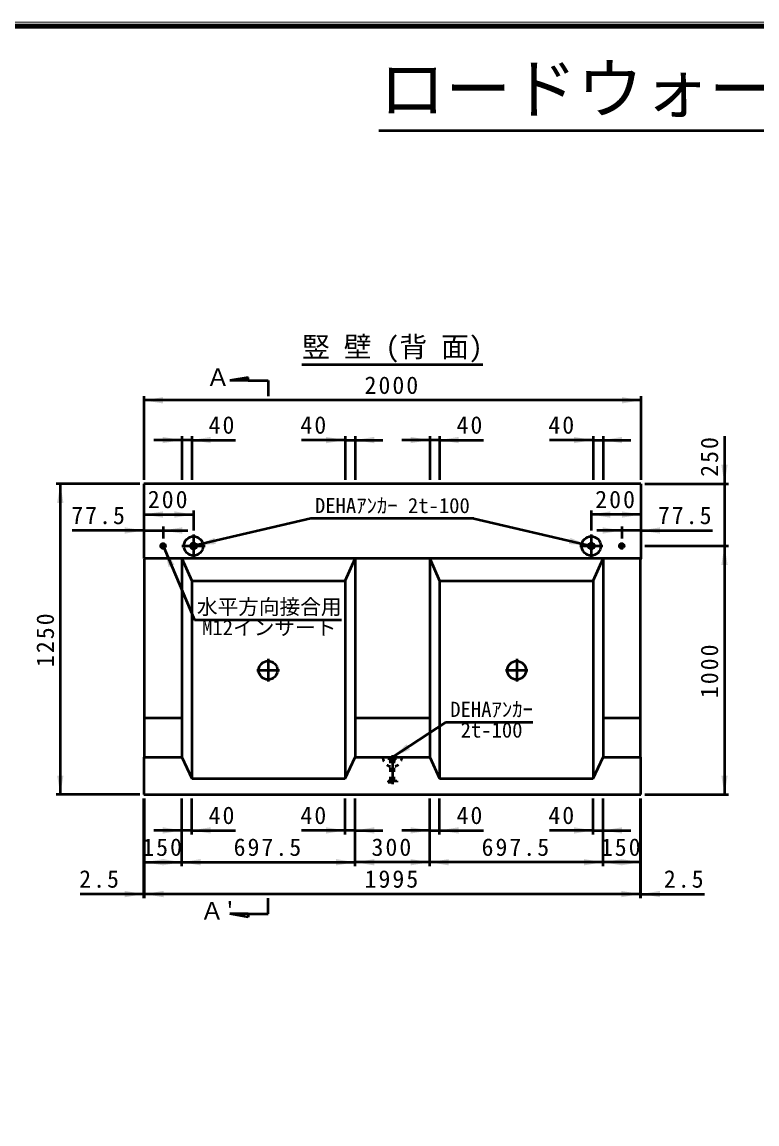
# Model space of a CAD drawing. Units: millimetres, scale not verified. Extents: x 100 to 4105, y 100 to 2870.
# Drawn here: x 1011 to 1935, y 1485 to 2870 of the extents above; entities that cross this region are included whole.
import ezdxf
from ezdxf.enums import TextEntityAlignment as Align

# ---------------------------------------------------------------- set-up
doc = ezdxf.new("R2010")
doc.units = ezdxf.units.MM
doc.header["$LTSCALE"] = 5
doc.linetypes.add('USER2', pattern=[13.4, 10, -1.2, 1, -1.2])
doc.linetypes.add('USER3', pattern=[2.2, 1, -1.2])
doc.layers.add('V-nasSTD', color=7, linetype='Continuous', lineweight=50)
doc.styles.add('ＭＳ ゴシック', font='')
doc.styles.get('ＭＳ ゴシック').set_extended_font_data('MS Gothic')

msp = doc.modelspace()

# ---------------------------------------------------------------- hatches: boundary and pattern name
at = {"layer": 'V-nasSTD'}
for points in [[(1188.145, 2394.589), (1188.145, 2390.589), (1164.145, 2394.589), (1188.145, 2398.589)], [(1765.145, 2394.589), (1765.145, 2390.589), (1789.145, 2394.589), (1765.145, 2398.589)], [(1187.801, 2344.589), (1187.801, 2340.589), (1211.801, 2344.589), (1187.801, 2348.589)], [(1248.301, 2344.589), (1248.301, 2340.589), (1224.301, 2344.589), (1248.301, 2348.589)], [(1393.27, 2344.589), (1393.27, 2340.589), (1417.27, 2344.589), (1393.27, 2348.589)], [(1453.77, 2344.589), (1453.77, 2340.589), (1429.77, 2344.589), (1453.77, 2348.589)], [(1499.52, 2344.589), (1499.52, 2340.589), (1523.52, 2344.589), (1499.52, 2348.589)], [(1560.02, 2344.589), (1560.02, 2340.589), (1536.02, 2344.589), (1560.02, 2348.589)], [(1704.988, 2344.589), (1704.988, 2340.589), (1728.988, 2344.589), (1704.988, 2348.589)], [(1765.488, 2344.589), (1765.488, 2340.589), (1741.488, 2344.589), (1765.488, 2348.589)], [(1894.145, 2313.579), (1898.145, 2313.579), (1894.145, 2289.579), (1890.145, 2313.579)], [(1059.145, 2265.589), (1055.145, 2265.589), (1059.145, 2289.589), (1063.145, 2265.589)], [(1188.145, 2250.995), (1188.145, 2246.995), (1164.145, 2250.995), (1188.145, 2254.995)], [(1202.645, 2250.995), (1202.645, 2246.995), (1226.645, 2250.995), (1202.645, 2254.995)], [(1750.645, 2250.995), (1750.645, 2246.995), (1726.645, 2250.995), (1750.645, 2254.995)], [(1765.145, 2250.995), (1765.145, 2246.995), (1789.145, 2250.995), (1765.145, 2254.995)], [(1140.145, 2230.932), (1140.145, 2234.932), (1164.145, 2230.932), (1140.145, 2226.932)], [(1212.363, 2230.932), (1212.363, 2226.932), (1188.363, 2230.932), (1212.363, 2234.932)], [(1740.926, 2230.932), (1740.926, 2226.932), (1764.926, 2230.932), (1740.926, 2234.932)], [(1813.145, 2230.932), (1813.145, 2234.932), (1789.145, 2230.932), (1813.145, 2226.932)], [(1253.823, 2217.797), (1254.73, 2213.902), (1230.449, 2212.35), (1252.915, 2221.693)], [(1699.467, 2217.797), (1698.559, 2213.902), (1722.84, 2212.35), (1700.375, 2221.693)], [(1198.901, 2186.639), (1202.583, 2188.202), (1189.523, 2208.731), (1195.219, 2185.076)], [(1894.145, 2187.459), (1898.145, 2187.459), (1894.145, 2211.459), (1890.145, 2187.459)], [(1496.701, 1959.02), (1498.898, 1955.677), (1476.645, 1945.839), (1494.504, 1962.362)], [(1059.145, 1922.964), (1063.145, 1922.964), (1059.145, 1898.964), (1055.145, 1922.964)], [(1894.145, 1922.964), (1890.145, 1922.964), (1894.145, 1898.964), (1898.145, 1922.964)], [(1187.801, 1853.964), (1187.801, 1849.964), (1211.801, 1853.964), (1187.801, 1857.964)], [(1248.301, 1853.964), (1248.301, 1849.964), (1224.301, 1853.964), (1248.301, 1857.964)], [(1393.27, 1853.964), (1393.27, 1849.964), (1417.27, 1853.964), (1393.27, 1857.964)], [(1453.77, 1853.964), (1453.77, 1849.964), (1429.77, 1853.964), (1453.77, 1857.964)], [(1499.52, 1853.964), (1499.52, 1849.964), (1523.52, 1853.964), (1499.52, 1857.964)], [(1560.02, 1853.964), (1560.02, 1849.964), (1536.02, 1853.964), (1560.02, 1857.964)], [(1704.988, 1853.964), (1704.988, 1849.964), (1728.988, 1853.964), (1704.988, 1857.964)], [(1765.488, 1853.964), (1765.488, 1849.964), (1741.488, 1853.964), (1765.488, 1857.964)], [(1188.926, 1813.964), (1188.926, 1809.964), (1164.926, 1813.964), (1188.926, 1817.964)], [(1187.801, 1813.964), (1187.801, 1809.964), (1211.801, 1813.964), (1187.801, 1817.964)], [(1235.801, 1813.964), (1235.801, 1809.964), (1211.801, 1813.964), (1235.801, 1817.964)], [(1405.77, 1813.964), (1405.77, 1809.964), (1429.77, 1813.964), (1405.77, 1817.964)], [(1453.77, 1813.964), (1453.77, 1809.964), (1429.77, 1813.964), (1453.77, 1817.964)], [(1499.52, 1813.964), (1499.52, 1809.964), (1523.52, 1813.964), (1499.52, 1817.964)], [(1547.52, 1813.964), (1547.52, 1809.964), (1523.52, 1813.964), (1547.52, 1817.964)], [(1717.488, 1813.964), (1717.488, 1809.964), (1741.488, 1813.964), (1717.488, 1817.964)], [(1765.488, 1813.964), (1765.488, 1809.964), (1741.488, 1813.964), (1765.488, 1817.964)], [(1764.363, 1813.964), (1764.363, 1809.964), (1788.363, 1813.964), (1764.363, 1817.964)], [(1140.145, 1773.964), (1140.145, 1769.964), (1164.145, 1773.964), (1140.145, 1777.964)], [(1188.926, 1773.964), (1188.926, 1769.964), (1164.926, 1773.964), (1188.926, 1777.964)], [(1764.363, 1773.964), (1764.363, 1769.964), (1788.363, 1773.964), (1764.363, 1777.964)], [(1813.145, 1773.964), (1813.145, 1769.964), (1789.145, 1773.964), (1813.145, 1777.964)]]:
    msp.add_hatch(color=256, dxfattribs=at).paths.add_polyline_path(points)

# ---------------------------------------------------------------- linework, layer by layer
at = {"layer": 'V-nasSTD', "lineweight": 100}
msp.add_line((4100, 2865), (105, 2865), dxfattribs=at)
at = {"layer": 'V-nasSTD'}
for p, q in [((1459.684, 2733.596), (2745.316, 2733.596)), ((1362.895, 2439.589), (1590.395, 2439.589)), ((1295.395, 2423.429), (1272.355, 2419.589)), ((1295.395, 2419.589), (1272.355, 2419.589)), ((1295.395, 2419.589), (1295.395, 2423.429)), ((1295.395, 2419.589), (1320.395, 2419.589)), ((1320.395, 2419.589), (1320.395, 2399.589)), ((1164.145, 2399.589), (1164.145, 2294.589)), ((1789.145, 2399.589), (1789.145, 2294.589)), ((1789.145, 2394.589), (1164.145, 2394.589)), ((1211.801, 2344.589), (1176.801, 2344.589)), ((1211.801, 2349.589), (1211.801, 2294.589)), ((1224.301, 2344.589), (1211.801, 2344.589)), ((1224.301, 2349.589), (1224.301, 2294.589)), ((1224.301, 2344.589), (1279.301, 2344.589)), ((1417.27, 2344.589), (1362.27, 2344.589)), ((1417.27, 2349.589), (1417.27, 2294.589)), ((1417.27, 2344.589), (1429.77, 2344.589)), ((1429.77, 2349.589), (1429.77, 2294.589)), ((1429.77, 2344.589), (1464.77, 2344.589)), ((1523.52, 2344.589), (1488.52, 2344.589)), ((1523.52, 2349.589), (1523.52, 2294.589)), ((1536.02, 2344.589), (1523.52, 2344.589)), ((1536.02, 2349.589), (1536.02, 2294.589)), ((1536.02, 2344.589), (1591.02, 2344.589)), ((1728.988, 2344.589), (1673.988, 2344.589)), ((1728.988, 2349.589), (1728.988, 2294.589)), ((1728.988, 2344.589), (1741.488, 2344.589)), ((1741.488, 2349.589), (1741.488, 2294.589)), ((1741.488, 2344.589), (1776.488, 2344.589)), ((1894.145, 2349.579), (1894.145, 2289.579)), ((1159.145, 2289.589), (1054.145, 2289.589)), ((1059.145, 2289.589), (1059.145, 1898.964)), ((1789.145, 2289.589), (1164.145, 2289.589)), ((1164.145, 2289.589), (1164.145, 2195.839)), ((1789.145, 2289.589), (1789.145, 2195.839)), ((1794.145, 2289.584), (1899.145, 2289.584)), ((1894.145, 2289.579), (1894.145, 2211.454)), ((1164.145, 2250.995), (1226.645, 2250.995)), ((1226.645, 2255.995), (1226.645, 2230.995)), ((1374.145, 2245.839), (1230.449, 2212.35)), ((1579.145, 2245.839), (1374.145, 2245.839)), ((1579.145, 2245.839), (1722.84, 2212.35)), ((1726.645, 2255.995), (1726.645, 2230.995)), ((1789.145, 2250.995), (1726.645, 2250.995)), ((1164.145, 2230.932), (1074.145, 2230.932)), ((1164.145, 2230.932), (1188.363, 2230.932)), ((1188.363, 2235.932), (1188.363, 2220.932)), ((1188.363, 2230.932), (1219.613, 2230.932)), ((1764.926, 2230.932), (1733.676, 2230.932)), ((1764.926, 2235.932), (1764.926, 2220.932)), ((1789.145, 2230.932), (1764.926, 2230.932)), ((1789.145, 2230.932), (1879.145, 2230.932)), ((1189.523, 2208.731), (1227.824, 2118.5)), ((1794.145, 2211.459), (1899.145, 2211.459)), ((1894.145, 2211.459), (1894.145, 1898.959)), ((1164.145, 2195.839), (1164.926, 2195.057)), ((1789.145, 2195.839), (1164.145, 2195.839)), ((1164.926, 1946.62), (1164.926, 2195.057)), ((1211.801, 2195.839), (1211.801, 1945.839)), ((1211.801, 2195.839), (1224.301, 2167.714)), ((1417.27, 2167.714), (1429.77, 2195.839)), ((1429.77, 2195.839), (1429.77, 1945.839)), ((1523.52, 2195.839), (1523.52, 1945.839)), ((1523.52, 2195.839), (1536.02, 2167.714)), ((1728.988, 2167.714), (1741.488, 2195.839)), ((1741.488, 2195.839), (1741.488, 1945.839)), ((1789.145, 2195.839), (1788.363, 2195.057)), ((1788.363, 1946.62), (1788.363, 2195.057)), ((1224.301, 2167.714), (1224.301, 1919.276)), ((1224.301, 2167.714), (1417.27, 2167.714)), ((1417.27, 2167.714), (1417.27, 1919.276)), ((1536.02, 2167.714), (1536.02, 1919.276)), ((1536.02, 2167.714), (1728.988, 2167.714)), ((1728.988, 2167.714), (1728.988, 1919.276)), ((1227.824, 2118.5), (1412.824, 2118.5)), ((1164.926, 1995.526), (1211.801, 1995.526)), ((1429.77, 1995.526), (1523.52, 1995.526)), ((1741.488, 1995.526), (1788.363, 1995.526)), ((1543.328, 1989.662), (1476.645, 1945.839)), ((1653.328, 1989.662), (1543.328, 1989.662)), ((1164.145, 1945.839), (1164.926, 1946.62)), ((1164.145, 1945.839), (1164.145, 1898.964)), ((1164.145, 1945.839), (1211.801, 1945.839)), ((1211.801, 1945.839), (1224.301, 1919.276)), ((1417.27, 1919.276), (1429.77, 1945.839)), ((1429.77, 1945.839), (1523.52, 1945.839)), ((1523.52, 1945.839), (1536.02, 1919.276)), ((1728.988, 1919.276), (1741.488, 1945.839)), ((1741.488, 1945.839), (1789.145, 1945.839)), ((1789.145, 1945.839), (1788.363, 1946.62)), ((1789.145, 1898.964), (1789.145, 1945.839)), ((1224.301, 1919.276), (1417.27, 1919.276)), ((1536.02, 1919.276), (1728.988, 1919.276)), ((1159.145, 1898.964), (1054.145, 1898.964)), ((1164.145, 1898.964), (1789.145, 1898.964)), ((1794.145, 1898.964), (1899.145, 1898.964)), ((1164.145, 1768.964), (1164.145, 1893.964)), ((1164.926, 1768.964), (1164.926, 1893.964)), ((1211.801, 1808.964), (1211.801, 1893.964)), ((1224.301, 1848.964), (1224.301, 1893.964)), ((1417.27, 1848.964), (1417.27, 1893.964)), ((1429.77, 1808.964), (1429.77, 1893.964)), ((1523.52, 1808.964), (1523.52, 1893.964)), ((1536.02, 1848.964), (1536.02, 1893.964)), ((1728.988, 1848.964), (1728.988, 1893.964)), ((1741.488, 1808.964), (1741.488, 1893.964)), ((1788.363, 1768.964), (1788.363, 1893.964)), ((1789.145, 1768.964), (1789.145, 1893.964)), ((1211.801, 1853.964), (1176.801, 1853.964)), ((1224.301, 1853.964), (1211.801, 1853.964)), ((1224.301, 1853.964), (1279.301, 1853.964)), ((1417.27, 1853.964), (1362.27, 1853.964)), ((1429.77, 1853.964), (1417.27, 1853.964)), ((1429.77, 1853.964), (1464.77, 1853.964)), ((1523.52, 1853.964), (1488.52, 1853.964)), ((1523.52, 1853.964), (1536.02, 1853.964)), ((1536.02, 1853.964), (1591.02, 1853.964)), ((1728.988, 1853.964), (1673.988, 1853.964)), ((1728.988, 1853.964), (1741.488, 1853.964)), ((1741.488, 1853.964), (1776.488, 1853.964)), ((1164.926, 1813.964), (1211.801, 1813.964)), ((1211.801, 1813.964), (1429.77, 1813.964)), ((1523.52, 1813.964), (1429.77, 1813.964)), ((1741.488, 1813.964), (1523.52, 1813.964)), ((1788.363, 1813.964), (1741.488, 1813.964)), ((1164.145, 1773.964), (1084.145, 1773.964)), ((1164.145, 1773.964), (1164.926, 1773.964)), ((1788.363, 1773.964), (1164.926, 1773.964)), ((1788.363, 1773.964), (1789.145, 1773.964)), ((1789.145, 1773.964), (1869.145, 1773.964)), ((1320.395, 1748.964), (1320.395, 1768.964)), ((1295.395, 1745.124), (1272.355, 1748.964)), ((1295.395, 1748.964), (1272.355, 1748.964)), ((1295.395, 1748.964), (1320.395, 1748.964)), ((1295.395, 1748.964), (1295.395, 1745.124))]:
    msp.add_line(p, q, dxfattribs=at)
at = {"layer": 'V-nasSTD', "linetype": 'USER2'}
for p, q in [((1226.645, 2225.995), (1226.645, 2196.932)), ((1726.645, 2225.995), (1726.645, 2196.932)), ((1183.895, 2211.464), (1192.832, 2211.464)), ((1188.363, 2206.995), (1188.363, 2215.932)), ((1212.113, 2211.464), (1241.176, 2211.464)), ((1712.113, 2211.464), (1741.176, 2211.464)), ((1760.457, 2211.464), (1769.395, 2211.464)), ((1764.926, 2206.995), (1764.926, 2215.932)), ((1320.395, 2069.432), (1320.395, 2040.995)), ((1632.895, 2069.432), (1632.895, 2040.995)), ((1306.176, 2055.214), (1334.613, 2055.214)), ((1618.676, 2055.214), (1647.113, 2055.214)), ((1476.645, 1948.339), (1476.645, 1912.089))]:
    msp.add_line(p, q, dxfattribs=at)
at = {"layer": 'V-nasSTD', "linetype": 'USER3'}
for p, q in [((1472.738, 1942.714), (1472.738, 1945.839)), ((1472.738, 1945.839), (1480.551, 1945.839)), ((1472.738, 1942.714), (1480.551, 1942.714)), ((1472.738, 1942.714), (1474.457, 1942.089)), ((1474.457, 1916.464), (1474.457, 1942.089)), ((1474.457, 1942.089), (1478.832, 1942.089)), ((1478.832, 1942.089), (1480.551, 1942.714)), ((1478.832, 1916.464), (1478.832, 1942.089)), ((1480.551, 1942.714), (1480.551, 1945.839)), ((1471.176, 1916.151), (1474.457, 1916.464)), ((1471.176, 1916.151), (1482.113, 1916.151)), ((1471.176, 1916.151), (1471.176, 1914.589)), ((1471.176, 1914.589), (1482.113, 1914.589)), ((1478.832, 1916.464), (1482.113, 1916.151)), ((1482.113, 1916.151), (1482.113, 1914.589))]:
    msp.add_line(p, q, dxfattribs=at)
at = {"layer": 'V-nasSTD', "lineweight": 13}
msp.add_lwpolyline([(100, 100), (100, 2870), (4105, 2870), (4105, 100)], close=True, dxfattribs=at)
at = {"layer": 'V-nasSTD'}
for centre, radius in [((1226.645, 2211.464), 12.031), ((1726.645, 2211.464), 12.031), ((1188.363, 2211.464), 2.969), ((1188.363, 2211.464), 1.875), ((1188.363, 2211.464), 1.562), ((1226.645, 2211.464), 3.906), ((1726.645, 2211.464), 3.906), ((1764.926, 2211.464), 2.969), ((1764.926, 2211.464), 1.875), ((1764.926, 2211.464), 1.562), ((1320.395, 2055.214), 11.719), ((1632.895, 2055.214), 11.719)]:
    msp.add_circle(centre, radius, dxfattribs=at)
at = {"layer": 'V-nasSTD', "linetype": 'USER3'}
msp.add_arc((1476.645, 1946.155), 12.035, 181.5077, 358.4923, dxfattribs=at)

# ---------------------------------------------------------------- texts
at = {"layer": 'V-nasSTD', "style": 'ＭＳ ゴシック'}
for s, height, p in [('ロードウォール  Ｈ=1250\u3000構造図', 60.81, (2102.5, 2816.54)), ('竪 壁 (背 面)', 25.66, (1476.645, 2474.589)), ('Ａ', 21.99, (1257.355, 2434.589)), ('DEHAｱﾝｶｰ 2t-100', 19.06, (1476.645, 2271.839)), ('水平方向接合用', 19.06, (1321.824, 2144.5)), ('M12インサート', 19.06, (1321.824, 2118.5)), ('DEHAｱﾝｶｰ', 19.06, (1601.328, 2015.662)), ('2t-100', 19.06, (1601.328, 1989.662)), ("Ａ'", 21.99, (1257.355, 1763.964))]:
    msp.add_text(s, height=height, dxfattribs=at).set_placement(p, align=Align.TOP_CENTER)
at = {"layer": 'V-nasSTD', "char_height": 21.99, "attachment_point": 2, "style": 'ＭＳ ゴシック'}
for s, insert in [('\\T1.17;2000', (1476.645, 2424.589)), ('\\T1.17;40', (1263.051, 2374.589)), ('\\T1.17;40', (1378.52, 2374.589)), ('\\T1.17;40', (1574.77, 2374.589)), ('\\T1.17;40', (1690.238, 2374.589)), ('\\T1.17;200', (1195.395, 2280.995)), ('\\T1.17;200', (1757.895, 2280.995)), ('\\T1.17;77.5', (1107.895, 2260.932)), ('\\T1.17;77.5', (1845.395, 2260.932)), ('\\T1.17;40', (1263.051, 1883.964)), ('\\T1.17;40', (1378.52, 1883.964)), ('\\T1.17;40', (1574.77, 1883.964)), ('\\T1.17;40', (1690.238, 1883.964)), ('\\T1.17;150', (1188.363, 1843.964)), ('\\T1.17;697.5', (1320.785, 1843.964)), ('\\T1.17;300', (1476.645, 1843.964)), ('\\T1.17;697.5', (1632.504, 1843.964)), ('\\T1.17;150', (1764.926, 1843.964)), ('\\T1.17;2.5', (1109.145, 1803.964)), ('\\T1.17;1995', (1476.645, 1803.964)), ('\\T1.17;2.5', (1844.145, 1803.964))]:
    msp.add_mtext(s, dxfattribs=dict(at, insert=insert))
at = {"layer": 'V-nasSTD', "char_height": 21.99, "attachment_point": 2, "rotation": 90, "style": 'ＭＳ ゴシック'}
for s, insert in [('\\T1.17;250', (1864.145, 2324.579)), ('\\T1.17;1250', (1029.145, 2094.276)), ('\\T1.17;1000', (1864.145, 2055.209))]:
    msp.add_mtext(s, dxfattribs=dict(at, insert=insert))

doc.saveas('drawing.dxf')
